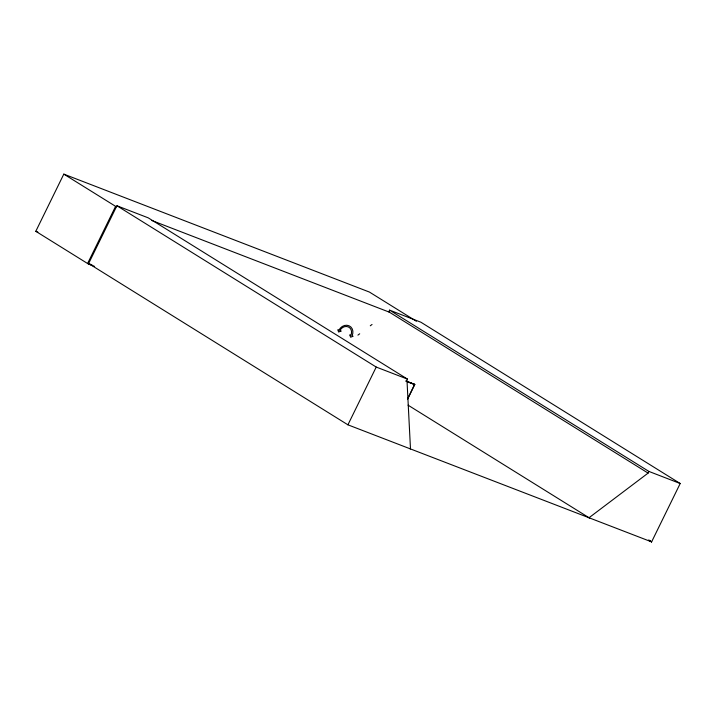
<?xml version="1.0" encoding="UTF-8"?>
<svg xmlns="http://www.w3.org/2000/svg" width="716" height="716" viewBox="0 0 716 716"><rect width="100%" height="100%" fill="white"/><g stroke="black" fill="none" stroke-linecap="round" stroke-linejoin="round"><path stroke-width="1.07" d="M414.143 384.188L414.815 384.483L407.556 399.313M414.269 385.074L414.483 384.429M94.637 266.415L88.381 264.007L35.8 231.295L63.813 174.122L369.465 292.083L416.408 321.278M115.5 206.539L87.728 263.237L91.943 264.857M88.381 264.007L116.914 205.761L148.203 217.834L407.511 379.131L406.983 380.196L410.492 448.968L409.883 448.592M389.602 310.135L388.788 311.809L648.096 473.106L648.911 471.432L389.602 310.135L420.892 322.218L680.2 483.515L651.605 541.878L347.922 424.821L88.614 263.524M347.922 424.821L376.222 367.057L116.914 205.761M414.099 384.931L414.394 384.394M407.878 398.23L414.618 384.358L405.891 381.002M357.937 335.115L359.7 333.79M370.279 325.798L372.043 324.464M589.035 517.731L648.096 473.106M151.846 220.51L389.397 312.185M35.8 231.295L37.885 232.1M648.911 471.432L680.2 483.515M376.222 367.057L407.511 379.131M406.044 381.1L414.815 384.483M406.67 381.494L413.499 384.125M63.813 174.122L116.386 206.826M408.039 405.149L589.644 518.107M340.995 331.052L338.596 332.036L337.845 329.7L338.928 330.166A8.064 7.088 -53.8 0 1 349.014 325.771A8.064 7.088 -53.8 0 1 352.03 335.795L353.113 336.26L350.625 337.209L349.757 334.82L350.84 335.285A6.73 5.916 -53.8 0 0 348.325 326.917A6.73 5.916 -53.8 0 0 339.903 330.586L340.995 331.052M651.605 541.878L648.794 540.124L651.605 541.878"/></g></svg>
